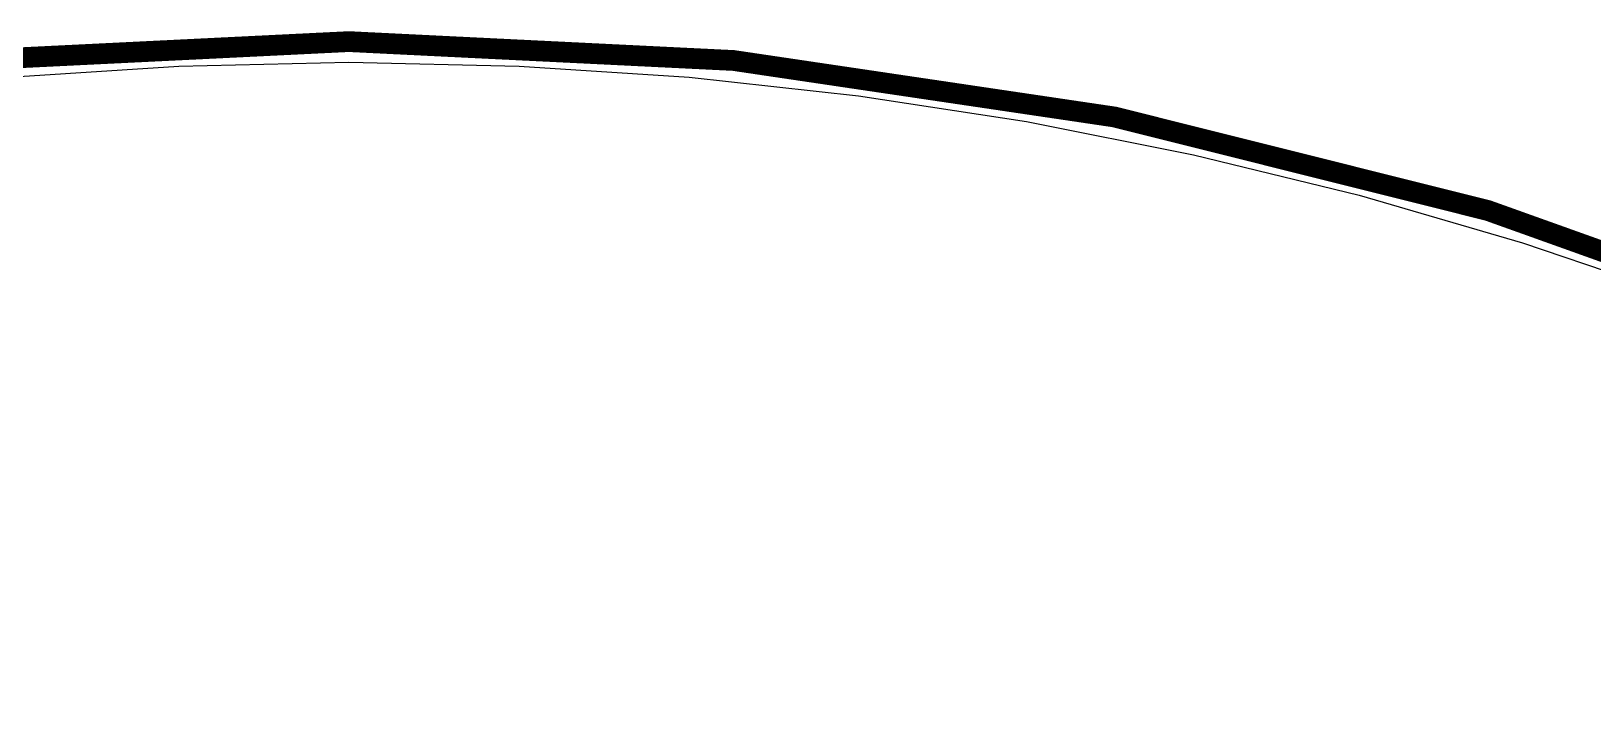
# Model space of a CAD drawing. Header units: millimetres. Extents: x 60.3 to 156.5, y 68.2 to 164.5.
# Drawn here: x 104.51 to 123.62, y 156 to 164.45 of the extents above; entities that cross this region are included whole.
import ezdxf

# ---------------------------------------------------------------- set-up
doc = ezdxf.new("R2010")
doc.units = ezdxf.units.MM
for name, color, linetype in [('BottomLayer', 5, 'Continuous'), ('KeepOutLayer', 6, 'Continuous'), ('TopLayer', 1, 'Continuous')]:
    doc.layers.add(name, color=color, linetype=linetype)

msp = doc.modelspace()

# ---------------------------------------------------------------- linework, layer by layer
at = {"layer": 'BottomLayer'}
for p, q in [((104.239, 163.892), (106.317, 164.028)), ((106.317, 164.028), (108.4, 164.074)), ((108.4, 164.074), (110.483, 164.028)), ((110.483, 164.028), (112.561, 163.892)), ((112.561, 163.892), (114.632, 163.665)), ((114.632, 163.665), (116.691, 163.348)), ((116.691, 163.348), (118.734, 162.942)), ((118.734, 162.942), (120.758, 162.447)), ((120.758, 162.447), (122.758, 161.864)), ((122.758, 161.864), (124.73, 161.194))]:
    msp.add_line(p, q, dxfattribs=at)
at = {"layer": 'KeepOutLayer', "const_width": 0.254}
msp.add_lwpolyline([(156.4, 116.327, 1), (60.4, 116.327, 1)], format="xyb", close=True, dxfattribs=at)
at = {"layer": 'TopLayer'}
for p, q in [((104.239, 163.892), (106.317, 164.028)), ((106.317, 164.028), (108.4, 164.074)), ((108.4, 164.074), (110.483, 164.028)), ((110.483, 164.028), (112.561, 163.892)), ((112.561, 163.892), (114.632, 163.665)), ((114.632, 163.665), (116.691, 163.348)), ((116.691, 163.348), (118.734, 162.942)), ((118.734, 162.942), (120.758, 162.447)), ((120.758, 162.447), (122.758, 161.864)), ((122.758, 161.864), (124.73, 161.194))]:
    msp.add_line(p, q, dxfattribs=at)

doc.saveas('drawing.dxf')
